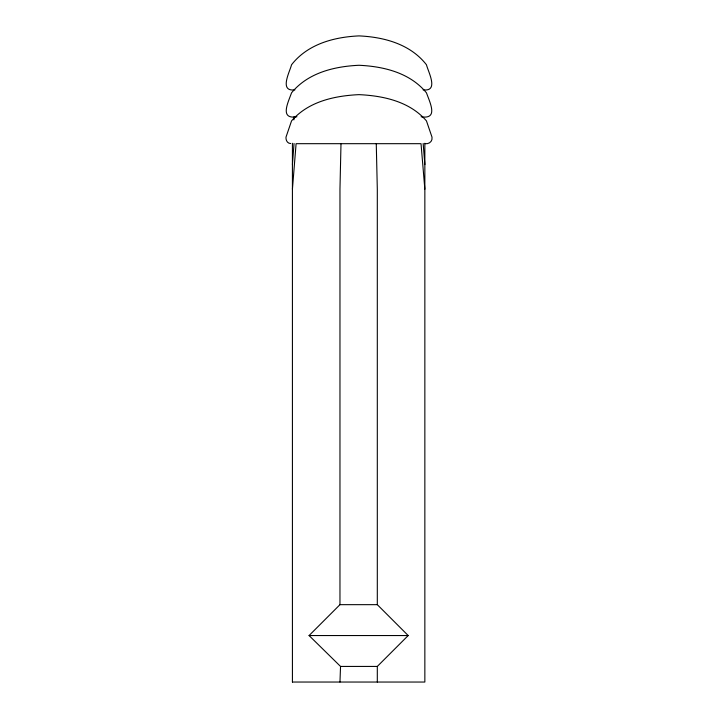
<?xml version="1.0" encoding="UTF-8"?>
<svg xmlns="http://www.w3.org/2000/svg" width="718" height="718" viewBox="0 0 718 718"><rect width="100%" height="100%" fill="white"/><g stroke="black" fill="none" stroke-linecap="round" stroke-linejoin="round"><path stroke-width="1.08" d="M340.996 143.681L339.964 189.211L339.964 604.664L309.081 635.547L340.538 666.43L377.309 666.43L408.183 635.547L377.309 604.664L339.964 604.664M339.964 682.046L340.538 666.43M293.895 119.888L294.138 116.549M292.423 164.566L294.048 143.438M292.423 189.211L296.094 143.681L421.026 143.681L424.85 189.211M425.11 143.681C429.086 144.255 432.703 141.392 432.012 137.165L426.456 120.893C409.637 101.507 383.574 95.79 359 94.641C334.426 95.79 308.363 101.507 291.544 120.893L285.988 137.165C285.755 140.198 287.281 143.492 290.7 143.546M294.901 89.84C278.808 91.994 289.668 72.096 291.544 64.773C307.609 44.121 333.915 37.031 359 35.9C384.085 37.031 410.4 44.121 426.456 64.773C428.323 72.096 439.201 91.994 423.099 89.84M296.92 116.765C279.356 119.673 287.954 102.871 291.544 92.828C307.977 72.805 334.175 66.415 359 65.275C383.825 66.415 410.023 72.796 426.456 92.828C430.046 102.871 438.653 119.673 421.089 116.765M309.081 635.547L408.183 635.547M292.423 682.037L424.85 682.046L424.85 143.277M423.162 143.438L424.85 164.566M376.268 143.681L377.309 189.211L377.309 604.664M377.309 666.43L377.309 682.046M292.423 143.277L292.423 682.046"/></g></svg>
